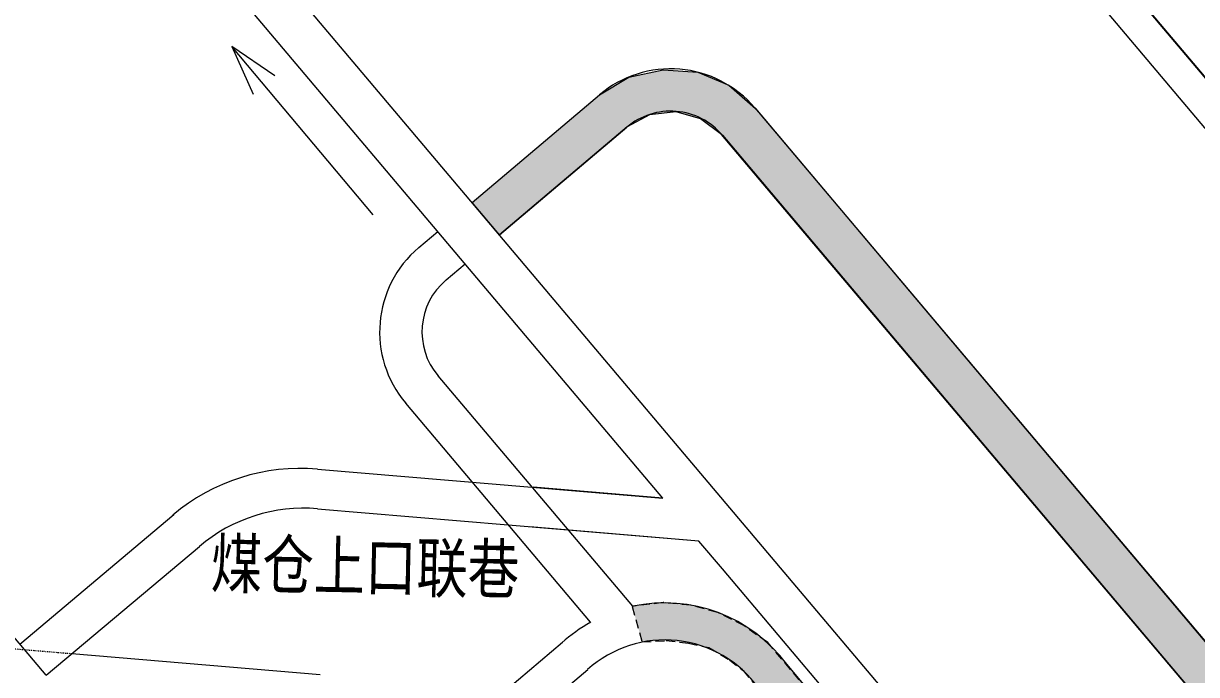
# Model space of a CAD drawing. Header units: millimetres. Extents: x 2501 to 6983, y 1724 to 12691.
# Drawn here: x 4753.1 to 4883.4, y 10570.9 to 10643.1 of the extents above; entities that cross this region are included whole.
import ezdxf
from ezdxf.enums import TextEntityAlignment as Align

# ---------------------------------------------------------------- set-up
doc = ezdxf.new("R2010")
doc.units = ezdxf.units.MM
for name, pattern in [('CONTINUES', [20, 10, 10]), ('DASH', [0.35, 0.25, -0.1]), ('X5', [3, 2, -1])]:
    doc.linetypes.add(name, pattern=pattern)
doc.layers.add('JMD', color=6, linetype='Continuous')
doc.layers.add('通风系统', color=7, linetype='Continuous')
doc.styles.get("Standard").update_dxf_attribs({"font": 'arial.ttf'})

# ---------------------------------------------------------------- blocks, each defined once
blk = doc.blocks.new('系统底图')
at = {"lineweight": 20, "ltscale": 0.5}
for points in [[(408441.43, 4256842.54), (408455.56, 4256854.47), (408455.56, 4256854.47), (408458.83, 4256856.45), (408462.64, 4256857.27), (408466.48, 4256856.99), (408469.95, 4256855.54), (408472.89, 4256852.97), (408562.2, 4256747.13), (408564.09, 4256744.06), (408565.07, 4256740.08), (408564.75, 4256736.36), (408563.18, 4256732.64), (408560.69, 4256729.61), (408546.71, 4256718.05), (408543.58, 4256721.58), (408557.88, 4256733.59), (408559.45, 4256735.68), (408560.43, 4256738.88), (408559.98, 4256741.65), (408558.65, 4256744.17), (408469.14, 4256850.06), (408466.8, 4256851.8), (408464.1, 4256852.58), (408461.11, 4256852.26), (408458.64, 4256850.93), (408444.47, 4256838.95)], [(408495.72, 4256712.78), (408498.5, 4256709.91), (408513.42, 4256722.56), (408515.59, 4256724.95), (408517.15, 4256727.66), (408518.2, 4256730.75), (408518.78, 4256734.2), (408518.62, 4256737.36), (408517.94, 4256740.26), (408516.6, 4256743.32), (408514.6, 4256746.07), (408474.25, 4256793.7), (408471.6, 4256795.58), (408468.7, 4256797.04), (408465.7, 4256797.84), (408462.64, 4256798.13), (408459.2, 4256797.71), (408460.31, 4256793.78), (408462.98, 4256793.91), (408465.46, 4256793.62), (408467.73, 4256793.13), (408470, 4256791.78), (408471.52, 4256790.58), (408511.72, 4256743.17), (408512.92, 4256741.43), (408513.88, 4256739.2), (408514.44, 4256737), (408514.66, 4256734.87), (408514.48, 4256732.43), (408513.91, 4256730.62), (408512.96, 4256728.49), (408511.75, 4256726.72)]]:
    blk.add_hatch(color=3, dxfattribs=at).paths.add_polyline_path(points)
at = {"color": 0, "lineweight": 20}
for p, q in [((408262.21, 4257159.24, 2850.74), (408848.08, 4256465.76, -1184.43)), ((408441.43, 4256842.54, 3261.18), (408455.56, 4256854.47, 3261.18)), ((408472.83, 4256853.02, 4335.21), (408515.9, 4256802.03, 4202.19)), ((408444.47, 4256838.95, 3261.18), (408458.6, 4256850.88, 3261.18)), ((408469.23, 4256849.99, 3540.84), (408558.65, 4256744.14, 3264.72)), ((408435.51, 4256837.53, 3261.18), (408437.61, 4256839.31, 3261.18)), ((408438.54, 4256833.94, 3261.18), (408440.64, 4256835.72, 3261.18)), ((408515.9, 4256802.03, 4202.19), (408562.24, 4256747.18, 3264.72))]:
    blk.add_line(p, q, dxfattribs=at)
at = {"color": 0, "lineweight": 20, "ltscale": 5}
for p, q in [((408459.26, 4256797.72, 3261.18), (408437.64, 4256823.3, 3261.18)), ((408454.59, 4256795.96, 3261.18), (408434.05, 4256820.27, 3261.18))]:
    blk.add_line(p, q, dxfattribs=at)
at = {"color": 0, "linetype": 'Continuous', "lineweight": 20}
for p, q in [((408444.13, 4256787.51, 4556.85), (408451.47, 4256793.72, 4556.85)), ((408396.99, 4256792.47, 4213.95), (408424.55, 4256790.15, 4636.05)), ((408396.99, 4256792.47, 4213.95), (408424.55, 4256790.15, 4636.05)), ((408443.29, 4256781.44, 4556.85), (408454.27, 4256790.71, 4556.85))]:
    blk.add_line(p, q, dxfattribs=at)
at = {"lineweight": 20}
blk.add_line((408514.78, 4256745.83, 4556.85), (408476.36, 4256791.3, 4556.85), dxfattribs=at)
at = {"color": 1, "linetype": 'CONTINUES', "lineweight": 20, "ltscale": 10, "elevation": 3261.18}
for points in [[(408441.43, 4256842.54), (408455.56, 4256854.47), (408455.56, 4256854.47), (408458.83, 4256856.45), (408462.64, 4256857.27), (408466.48, 4256856.99), (408469.95, 4256855.54), (408472.89, 4256852.97), (408562.2, 4256747.13)], [(408558.65, 4256744.17), (408469.14, 4256850.06), (408466.8, 4256851.8), (408464.1, 4256852.58), (408461.11, 4256852.26), (408458.64, 4256850.93), (408444.47, 4256838.95), (408441.43, 4256842.54)]]:
    blk.add_lwpolyline(points, dxfattribs=at)
at = {"color": 1, "linetype": 'X5', "lineweight": 20, "ltscale": 0.5, "elevation": 4556.85}
blk.add_lwpolyline([(408514.6, 4256746.07), (408474.25, 4256793.7), (408471.6, 4256795.58), (408468.7, 4256797.04), (408465.7, 4256797.84), (408462.64, 4256798.13), (408459.2, 4256797.71), (408460.31, 4256793.78), (408462.98, 4256793.91), (408465.46, 4256793.62), (408467.73, 4256793.13), (408470, 4256791.78), (408471.52, 4256790.58), (408511.72, 4256743.17)], dxfattribs=at)
at = {"color": 0, "linetype": 'DASH', "lineweight": 20, "ltscale": 0.01, "elevation": 4025.74}
blk.add_lwpolyline([(408384.67, 4256793.5), (408396.99, 4256792.47)], dxfattribs=at)
at = {"color": 0, "lineweight": 20}
for radius in [12.25, 7.55]:
    blk.add_arc((408463.47, 4256845.12, 3261.18), radius, 40.1922, 130.1922, dxfattribs=at)
at = {"lineweight": 20, "ltscale": 5}
for radius in [12.25, 7.55]:
    blk.add_arc((408443.41, 4256828.17, 3261.18), radius, 130.1922, 220.1922, dxfattribs=at)
at = {"color": 0, "linetype": 'Continuous', "lineweight": 20}
for major_axis, ratio, start_param, end_param in [((-13.65, 9.97), 1, 4.413334, 5.555303), ((-13.65, 9.97), 1, 5.851508, 6.08491), ((8.24, 9.81), 0.99819, 6.032335, 7.71557)]:
    blk.add_ellipse((408462.82, 4256781.19, 4556.85), major_axis=major_axis, ratio=ratio, start_param=start_param, end_param=end_param, dxfattribs=at)
at = {"layer": 'JMD', "color": 30, "linetype": 'Continuous', "lineweight": 20}
for p, q in [((408555.36, 4256707.68, 3261.18), (408213.47, 4257112.37, 3261.18)), ((408462.61, 4256809.72, 3261.18), (408366.71, 4256923.23, 3261.18)), ((408394.12, 4256790.06, 3260.79), (408317.06, 4256881.28, 3261.18)), ((408424.24, 4256812.95, 3261.18), (408462.61, 4256809.72, 3261.18)), ((408462.61, 4256809.72, 3261.18), (408448.19, 4256810.93, 3261.18)), ((408391.21, 4256793.5, 3261.18), (408408.29, 4256807.91, 3261.18)), ((408424.26, 4256808.55, 3261.18), (408466.62, 4256804.97, 3261.18)), ((408466.62, 4256804.96, 3261.18), (408447.82, 4256806.54, 3261.18)), ((408394.12, 4256790.06, 3260.79), (408411.14, 4256804.36, 3261.18)), ((408469.24, 4256801.87, 3261.18), (408466.62, 4256804.96, 3261.18)), ((408551.54, 4256704.45, 3261.18), (408469.24, 4256801.87, 3261.18))]:
    blk.add_line(p, q, dxfattribs=at)
for centre, radius in [((408422.39, 4256791.03, 3261.18), 22), ((408422.75, 4256790.61, 3261.18), 18)]:
    blk.add_arc(centre, radius, 85.1767, 130.1774, dxfattribs=at)
at = {"layer": 'JMD', "color": 30, "linetype": 'Continuous', "lineweight": 20, "width": 0.78}
blk.add_text('煤仓上口联巷', height=5.363, rotation=358.803, dxfattribs=at).set_placement((408446.66, 4256801.79, 3261.18), align=Align.MIDDLE_RIGHT)

msp = doc.modelspace()

# ---------------------------------------------------------------- linework, layer by layer
msp.add_line((4700.9, 10854.89, -3234.06), (5216.1, 10243.23, -3234.06))
at = {"layer": '通风系统', "color": 5, "lineweight": 20}
for p, q in [((4791.94, 10621.89, -3234.06), (4776.24, 10640.56, -3234.06)), ((4776.24, 10640.56, -3234.06), (4778.62, 10635.27, -3234.06)), ((4781.04, 10637.31, -3234.06), (4776.24, 10640.56, -3234.06))]:
    msp.add_line(p, q, dxfattribs=at)

# ---------------------------------------------------------------- block references
at = {"color": 7, "lineweight": 20, "xscale": 1.000024299995857, "yscale": 1.000024299952201, "zscale": 1.00002429999995}
msp.add_blockref('系统底图', (-403648.42, -4246322.73, -6063.65), dxfattribs=at)

doc.saveas('drawing.dxf')
